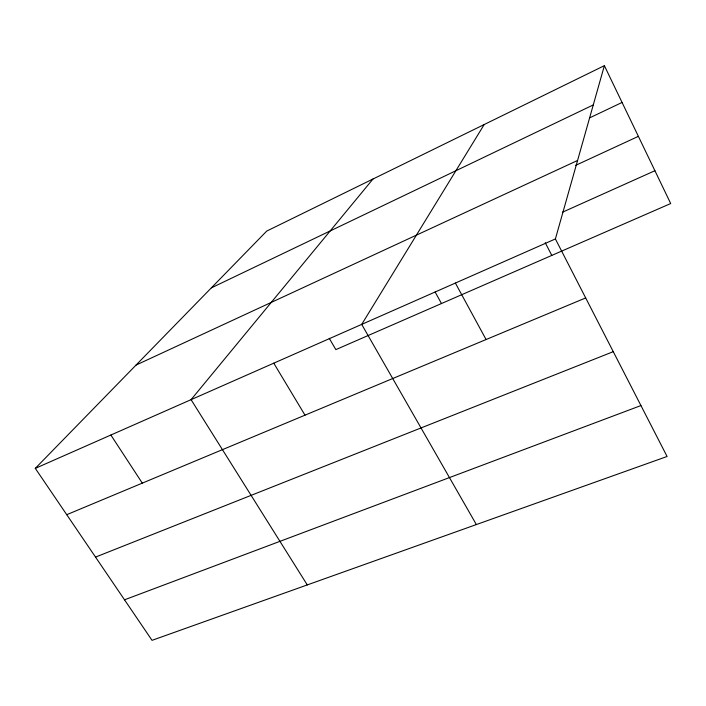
<?xml version="1.0" encoding="UTF-8"?>
<svg xmlns="http://www.w3.org/2000/svg" width="706" height="706" viewBox="0 0 706 706"><rect width="100%" height="100%" fill="white"/><g stroke="black" fill="none" stroke-linecap="round" stroke-linejoin="round"><path stroke-width="1.06" d="M555.393 238.946L604.371 65.658L266.736 231.074L35.3 468.369L152.037 640.342L667.082 456.482L555.393 238.946L35.3 468.369M484.21 124.53L361.701 324.389L476.365 524.567M372.989 179.015L191.07 399.658L307.278 584.921M211.341 287.871L593.269 104.929M589.554 117.911L622.074 102.449M136.046 365.073L577.579 160.456M575.469 165.433L638.383 136.355M562.444 212.224L654.912 170.72M66.743 514.692L585.68 297.932M95.522 557.096L613.267 351.667M124.521 599.809L640.933 405.562M110.868 435.037L142.303 483.133M273.769 363.175L305.001 415.172M329.252 338.306L335.844 349.62L670.7 203.54L604.371 65.658M435.152 292.046L441.479 303.536M455.379 283.062L486.081 339.533M545.253 242.74L551.792 255.413"/></g></svg>
